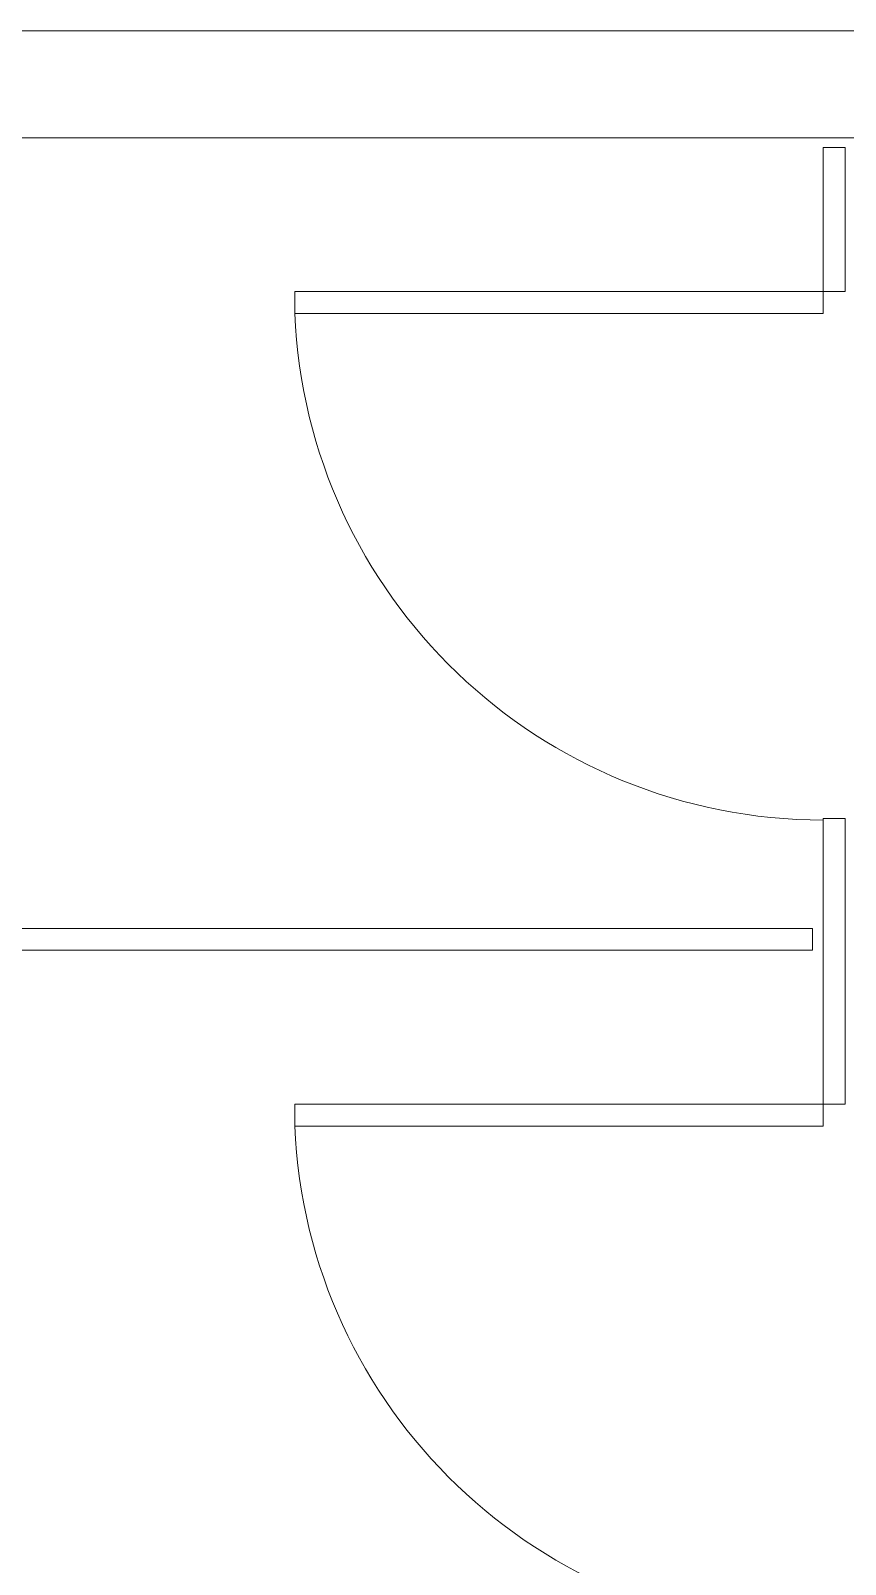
# Model space of a CAD drawing. Header units: inches. Extents: x -449 to 330, y -482 to 598.
# Drawn here: x -338.8 to -301.7, y 120.9 to 190.7 of the extents above; entities that cross this region are included whole.
import ezdxf

# ---------------------------------------------------------------- set-up
doc = ezdxf.new("R2010")
doc.units = ezdxf.units.IN
doc.header["$MEASUREMENT"] = 0
doc.layers.add('A-DOOR', color=31, linetype='Continuous', lineweight=9)
doc.layers.add('I-WALL', color=2, linetype='Continuous', lineweight=9)

# ---------------------------------------------------------------- blocks, each defined once
blk = doc.blocks.new('Single-Glass - No Frame - Toilet Partition 24_ x 60_-2471672-Test Fit - Second Floor Plan')
at = {"layer": 'A-DOOR'}
for p, q in [((11, 0.5), (11, 24.546)), ((12, 24.546), (11, 24.546)), ((12, 0.5), (12, 24.546)), ((12, 0.5), (11, 0.5))]:
    blk.add_line(p, q, dxfattribs=at)
blk.add_arc((12, 0.5), 24.067, 92.3814, 180, dxfattribs=at)

msp = doc.modelspace()

# ---------------------------------------------------------------- linework, layer by layer
at = {"layer": 'I-WALL'}
for p, q in [((-217.112, 190.706), (-371.737, 190.706)), ((-371.737, 185.831), (-217.112, 185.831)), ((-302.737, 185.393), (-302.737, 178.831)), ((-301.737, 185.393), (-302.737, 185.393)), ((-301.737, 178.831), (-301.737, 185.393)), ((-302.737, 178.831), (-301.737, 178.831)), ((-302.737, 154.831), (-302.737, 141.831)), ((-301.737, 154.831), (-302.737, 154.831)), ((-301.737, 141.831), (-301.737, 154.831)), ((-303.237, 149.831), (-362.237, 149.831)), ((-303.237, 148.831), (-303.237, 149.831)), ((-362.237, 148.831), (-303.237, 148.831)), ((-302.737, 141.831), (-301.737, 141.831))]:
    msp.add_line(p, q, dxfattribs=at)

# ---------------------------------------------------------------- block references
at = {"layer": 'A-DOOR', "rotation": 90.00000000000203}
for p in [(-302.237, 166.831), (-302.237, 129.831)]:
    msp.add_blockref('Single-Glass - No Frame - Toilet Partition 24_ x 60_-2471672-Test Fit - Second Floor Plan', p, dxfattribs=at)

doc.saveas('drawing.dxf')
